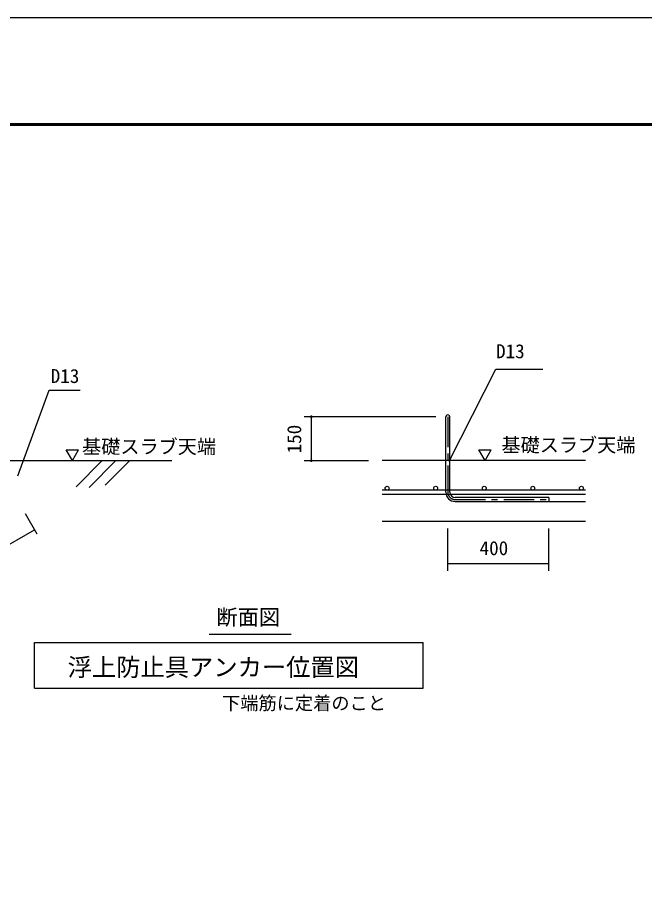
# Model space of a CAD drawing. Units: millimetres, scale not verified. Extents: x -14850 to 14850, y -10500 to 10500.
# Drawn here: x 1185 to 6345, y 3196 to 10500 of the extents above; entities that cross this region are included whole.
import ezdxf
from ezdxf.enums import TextEntityAlignment as Align

# ---------------------------------------------------------------- set-up
doc = ezdxf.new("R2010")
doc.units = ezdxf.units.MM
doc.header["$LTSCALE"] = 50
doc.linetypes.add('CHAIN1', pattern=[8, 5, -1, 1, -1])
for name, color, linetype, lineweight in [('0-4_文字', 5, 'Continuous', 25), ('0-6_図面枠', 7, 'Continuous', 25), ('0-7_Axis_waku', 7, 'Continuous', 25)]:
    doc.layers.add(name, color=color, linetype=linetype, lineweight=lineweight)
doc.styles.add('ＭＳ ゴシック', font='')
doc.styles.get('ＭＳ ゴシック').set_extended_font_data('MS Gothic')

msp = doc.modelspace()

# ---------------------------------------------------------------- linework, layer by layer
at = {"layer": '0-4_文字', "color": 3}
for p, q in [((1186.16, 6730.18), (1443.32, 7435.33)), ((1443.32, 7435.33), (1700.47, 7435.33)), ((4711.21, 6595.27), (4711.21, 7215.13)), ((4743.2, 6595.27), (4743.2, 7215.13)), ((1635.01, 6855.27), (1686.38, 6944.25)), ((5033.62, 6855.27), (5085, 6944.25)), ((-288.86, 6855.27), (2454.31, 6855.27)), ((1881.31, 6855.27), (1665.85, 6639.81)), ((1994.45, 6855.27), (1774.49, 6635.31)), ((2107.58, 6855.27), (1905.44, 6653.12)), ((5860.53, 6611.99), (4186.2, 6611.99)), ((4186.2, 6579.99), (5860.53, 6579.99)), ((5558.58, 6551.27), (4787.2, 6551.27)), ((4787.2, 6519.27), (5860.53, 6519.27)), ((5558.58, 6551.27), (5558.58, 6519.27)), ((2762.04, 5427.66), (3438.05, 5427.66)), ((1324.5, 5357.88), (4524.49, 5357.88)), ((1324.5, 4982.88), (1324.5, 5357.88)), ((4524.49, 4982.88), (4524.49, 5357.88)), ((1324.5, 4982.88), (4524.49, 4982.88))]:
    msp.add_line(p, q, dxfattribs=at)
at = {"layer": '0-4_文字', "color": 2}
for p, q in [((4627.56, 7215.29), (3543.13, 7215.29)), ((3603.13, 7215.29), (3603.13, 6855.27)), ((3543.13, 6855.27), (4073.43, 6855.27)), ((5860.53, 6855.27), (4186.2, 6855.27)), ((1245.79, 6418.93), (1342.32, 6251.72)), ((5860.53, 6355.27), (4186.2, 6355.27)), ((767.51, 5966.04), (1322.32, 6286.36)), ((4727.21, 5949.47), (4727.21, 6297.33)), ((5558.58, 5949.47), (5558.58, 6297.33)), ((4727.21, 6009.47), (5558.58, 6009.47))]:
    msp.add_line(p, q, dxfattribs=at)
at = {"layer": '0-4_文字'}
for p, q in [((3603.13, 7213.29), (3597.48, 7213.29)), ((3603.13, 7219.29), (3598.67, 7219.29)), ((3607.59, 7219.29), (3603.13, 7219.29)), ((3608.78, 7213.29), (3603.13, 7213.29)), ((3603.13, 6853.27), (3597.48, 6853.27)), ((3603.13, 6859.27), (3598.67, 6859.27)), ((3607.59, 6859.27), (3603.13, 6859.27)), ((3608.78, 6853.27), (3603.13, 6853.27))]:
    msp.add_line(p, q, dxfattribs=at)
at = {"layer": '0-4_文字', "color": 3, "linetype": 'CHAIN1'}
for p, q in [((4727.2, 7215.13), (4727.2, 6595.27)), ((4787.2, 6535.27), (5558.58, 6535.27))]:
    msp.add_line(p, q, dxfattribs=at)
at = {"layer": '0-4_文字', "color": 3}
for points in [[(4737.32, 6850.76), (5123.05, 7608.46), (5508.78, 7608.46)], [(1635.01, 6855.27), (1583.63, 6944.25), (1686.38, 6944.25)], [(5033.62, 6855.27), (4982.25, 6944.25), (5085, 6944.25)]]:
    msp.add_lwpolyline(points, dxfattribs=at)
at = {"layer": '0-4_文字'}
for points in [[(3603.13, 7221.29), (3602.38, 7221.25), (3601.64, 7221.11), (3600.92, 7220.87), (3600.24, 7220.55), (3599.6, 7220.15), (3599.02, 7219.67), (3598.51, 7219.12), (3598.06, 7218.51), (3597.7, 7217.85), (3597.42, 7217.15), (3597.23, 7216.42), (3597.14, 7215.67), (3597.13, 7215.29), (3603.13, 7215.29)], [(3597.13, 7215.29), (3597.18, 7214.54), (3597.32, 7213.8), (3597.55, 7213.08), (3597.87, 7212.4), (3598.27, 7211.77), (3598.75, 7211.19), (3599.3, 7210.67), (3599.91, 7210.23), (3600.57, 7209.86), (3601.27, 7209.59), (3602, 7209.4), (3602.75, 7209.31), (3603.13, 7209.29), (3603.13, 7215.29)], [(3609.13, 7215.29), (3609.08, 7216.05), (3608.94, 7216.79), (3608.71, 7217.5), (3608.39, 7218.18), (3607.98, 7218.82), (3607.5, 7219.4), (3606.95, 7219.92), (3606.34, 7220.36), (3605.68, 7220.72), (3604.98, 7221), (3604.25, 7221.19), (3603.5, 7221.28), (3603.13, 7221.29), (3603.13, 7215.29)], [(3603.13, 7209.29), (3603.88, 7209.34), (3604.62, 7209.48), (3605.34, 7209.72), (3606.02, 7210.04), (3606.65, 7210.44), (3607.24, 7210.92), (3607.75, 7211.47), (3608.19, 7212.08), (3608.56, 7212.74), (3608.83, 7213.44), (3609.02, 7214.17), (3609.12, 7214.92), (3609.13, 7215.29), (3603.13, 7215.29)], [(3603.13, 6861.27), (3602.38, 6861.22), (3601.64, 6861.08), (3600.92, 6860.85), (3600.24, 6860.53), (3599.6, 6860.12), (3599.02, 6859.64), (3598.51, 6859.09), (3598.06, 6858.48), (3597.7, 6857.82), (3597.42, 6857.12), (3597.23, 6856.39), (3597.14, 6855.64), (3597.13, 6855.27), (3603.13, 6855.27)], [(3597.13, 6855.27), (3597.18, 6854.52), (3597.32, 6853.78), (3597.55, 6853.06), (3597.87, 6852.38), (3598.27, 6851.74), (3598.75, 6851.16), (3599.3, 6850.64), (3599.91, 6850.2), (3600.57, 6849.84), (3601.27, 6849.56), (3602, 6849.37), (3602.75, 6849.28), (3603.13, 6849.27), (3603.13, 6855.27)], [(3609.13, 6855.27), (3609.08, 6856.02), (3608.94, 6856.76), (3608.71, 6857.48), (3608.39, 6858.16), (3607.98, 6858.79), (3607.5, 6859.38), (3606.95, 6859.89), (3606.34, 6860.33), (3605.68, 6860.7), (3604.98, 6860.97), (3604.25, 6861.16), (3603.5, 6861.26), (3603.13, 6861.27), (3603.13, 6855.27)], [(3603.13, 6849.27), (3603.88, 6849.32), (3604.62, 6849.46), (3605.34, 6849.69), (3606.02, 6850.01), (3606.65, 6850.41), (3607.24, 6850.89), (3607.75, 6851.44), (3608.19, 6852.05), (3608.56, 6852.71), (3608.83, 6853.41), (3609.02, 6854.14), (3609.12, 6854.89), (3609.13, 6855.27), (3603.13, 6855.27)]]:
    msp.add_lwpolyline(points, close=True, dxfattribs=at)
at = {"layer": '0-4_文字', "color": 3}
for centre in [(4227.2, 6627.99), (4627.2, 6627.99), (5027.2, 6627.99), (5427.2, 6627.99), (5827.2, 6627.99)]:
    msp.add_circle(centre, 16, dxfattribs=at)
for centre, radius, start, end in [((4727.2, 7215.29), 16, 359.4274, 180), ((4787.2, 6595.27), 76, 180, 270), ((4787.2, 6595.27), 44, 180, 270)]:
    msp.add_arc(centre, radius, start, end, dxfattribs=at)
at = {"layer": '0-4_文字', "color": 3, "linetype": 'CHAIN1'}
msp.add_arc((4787.2, 6595.27), 60, 180, 270, dxfattribs=at)
at = {"layer": '0-6_図面枠'}
msp.add_lwpolyline([(-14850, -10500), (14850, -10500), (14850, 10500), (-14850, 10500)], close=True, dxfattribs=at)
at = {"layer": '0-7_Axis_waku'}
for p, q in [((-12964, 9629), (14014, 9629)), ((-12963, 9628), (14013, 9628)), ((-12962, 9627), (14012, 9627)), ((-12961, 9626), (14011, 9626)), ((-12960, 9625), (14010, 9625)), ((-12959, 9624), (14009, 9624)), ((-12958, 9623), (14008, 9623)), ((-12957, 9622), (14007, 9622)), ((-12956, 9621), (14006, 9621)), ((-12955, 9620), (14005, 9620)), ((-12954, 9619), (14004, 9619)), ((-12953, 9618), (14003, 9618)), ((-12952, 9617), (14002, 9617)), ((-12951, 9616), (14001, 9616)), ((-12950, 9615), (14000, 9615))]:
    msp.add_line(p, q, dxfattribs=at)

# ---------------------------------------------------------------- texts
at = {"layer": '0-4_文字', "color": 4, "style": 'ＭＳ ゴシック'}
for s, height, p in [('D13', 115.5, (5124.31, 7663.06)), ('D13', 115.5, (1456.8, 7459.2)), ('基礎スラブ天端', 115.5, (1715.31, 6878.2)), ('基礎スラブ天端', 115.5, (5168.94, 6891.65)), ('400', 115.5, (4988.76, 6042.53)), ('断面図', 128.4, (2821.48, 5464.15)), ('浮上防止具アンカー位置図', 146.6, (1596.15, 5037.96)), ('下端筋に定着のこと', 110, (2867.9, 4771.39))]:
    msp.add_text(s, height=height, dxfattribs=at).set_placement(p, align=Align.BOTTOM_LEFT)
msp.add_text('150', height=115.5, rotation=90, dxfattribs=at).set_placement((3554.56, 6914.56), align=Align.BOTTOM_LEFT)

doc.saveas('drawing.dxf')
